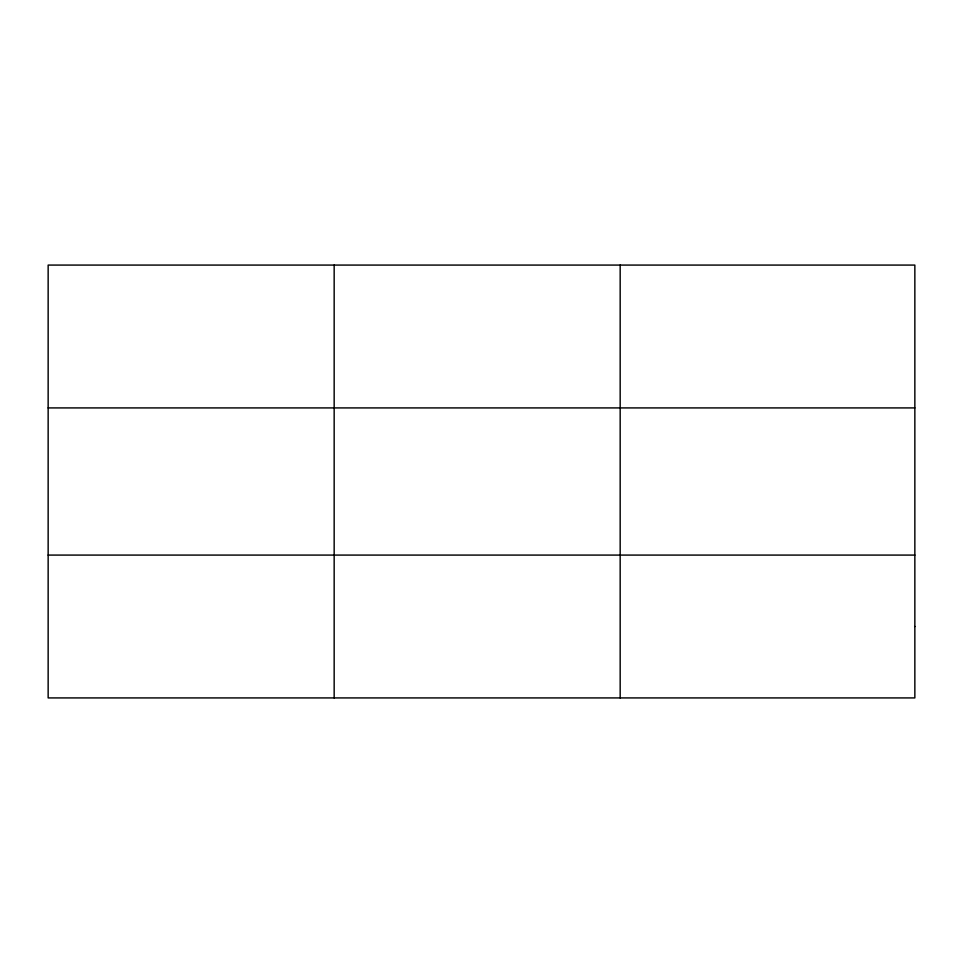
<?xml version="1.0" encoding="UTF-8"?>
<svg xmlns="http://www.w3.org/2000/svg" width="963" height="963" viewBox="0 0 963 963"><rect width="100%" height="100%" fill="white"/><g stroke="black" fill="none" stroke-linecap="round" stroke-linejoin="round"><path stroke-width="1.44" d="M334.161 697.922L334.161 265.078M620.172 697.922L620.172 265.078M48.15 407.915L914.85 407.915M48.15 555.085L914.85 555.085M914.85 626.504L914.85 697.922L48.15 697.922L48.15 265.078L914.85 265.078L914.85 626.504"/></g></svg>
